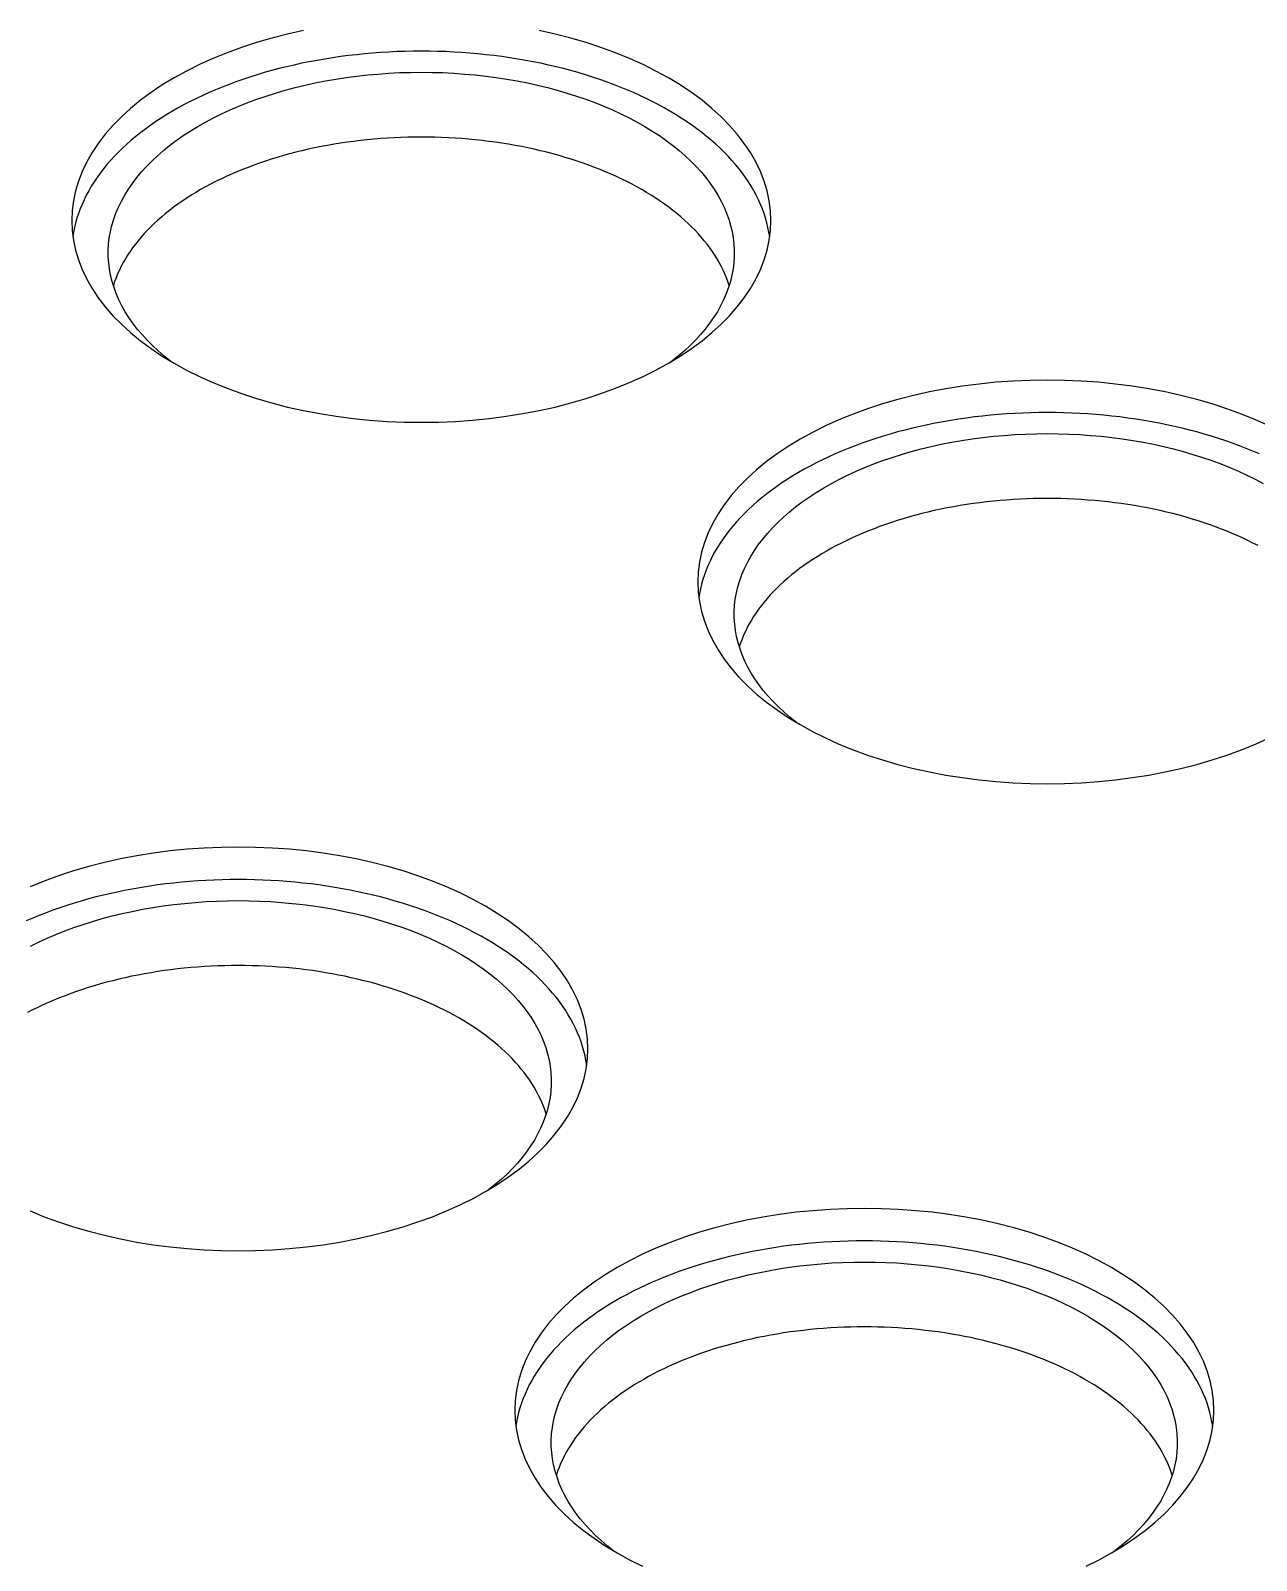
# Model space of a CAD drawing. Extents: x 1.5 to 17.7, y 2.4 to 12.
# Drawn here: x 7.778 to 9.707, y 5.026 to 7.433 of the extents above; entities that cross this region are included whole.
import ezdxf

# ---------------------------------------------------------------- set-up
doc = ezdxf.new("R2010")
doc.units = 0
doc.layers.get('0').update_dxf_attribs({"linetype": 'CONTINUOUS'})

# ---------------------------------------------------------------- blocks, each defined once
blk = doc.blocks.new('A$C44197991')
at = {"color": 0, "linetype": 'CONTINUOUS'}
for points in [[(10.9406, -1.3749, 0), (10.9592, -1.3636, 0), (10.9768, -1.3518, 0), (10.9934, -1.3395, 0), (11.009, -1.3268, 0), (11.0234, -1.3136, 0), (11.0367, -1.3001, 0), (11.0489, -1.2861, 0), (11.0598, -1.2719, 0), (11.0695, -1.2573, 0), (11.078, -1.2426, 0), (11.0852, -1.2275, 0), (11.0911, -1.2123, 0), (11.0957, -1.197, 0), (11.099, -1.1815, 0), (11.101, -1.166, 0), (11.1017, -1.1504, 0), (11.101, -1.1348, 0), (11.099, -1.1193, 0), (11.0957, -1.1038, 0), (11.0911, -1.0884, 0), (11.0852, -1.0732, 0), (11.078, -1.0582, 0), (11.0695, -1.0434, 0), (11.0598, -1.0289, 0), (11.0489, -1.0146, 0), (11.0367, -1.0007, 0), (11.0234, -0.9871, 0), (11.009, -0.974, 0), (10.9934, -0.9612, 0), (10.9768, -0.9489, 0), (10.9592, -0.9371, 0), (10.9406, -0.9258, 0), (10.921, -0.9151, 0), (10.9006, -0.9049, 0), (10.8793, -0.8953, 0), (10.8572, -0.8863, 0), (10.8344, -0.878, 0), (10.8109, -0.8703, 0), (10.7868, -0.8633, 0), (10.7621, -0.857, 0), (10.737, -0.8514, 0)], [(10.3664, -0.8514, 0), (10.3412, -0.857, 0), (10.3165, -0.8633, 0), (10.2924, -0.8703, 0), (10.2689, -0.878, 0), (10.2461, -0.8863, 0), (10.224, -0.8953, 0), (10.2028, -0.9049, 0), (10.1823, -0.9151, 0), (10.1628, -0.9258, 0), (10.1441, -0.9371, 0), (10.1265, -0.9489, 0), (10.1099, -0.9612, 0), (10.0944, -0.974, 0), (10.0799, -0.9871, 0), (10.0666, -1.0007, 0), (10.0545, -1.0146, 0), (10.0435, -1.0289, 0), (10.0338, -1.0434, 0), (10.0254, -1.0582, 0), (10.0182, -1.0732, 0), (10.0122, -1.0884, 0), (10.0076, -1.1038, 0), (10.0043, -1.1193, 0), (10.0023, -1.1348, 0), (10.0017, -1.1504, 0), (10.0023, -1.166, 0), (10.0043, -1.1815, 0), (10.0076, -1.197, 0), (10.0122, -1.2123, 0), (10.0182, -1.2275, 0), (10.0254, -1.2426, 0), (10.0338, -1.2573, 0), (10.0435, -1.2719, 0), (10.0545, -1.2861, 0), (10.0666, -1.3001, 0), (10.0799, -1.3136, 0), (10.0944, -1.3268, 0), (10.1099, -1.3395, 0), (10.1265, -1.3518, 0), (10.1441, -1.3636, 0), (10.1628, -1.3749, 0), (10.1823, -1.3857, 0), (10.2028, -1.3958, 0), (10.224, -1.4054, 0), (10.2461, -1.4144, 0), (10.2689, -1.4227, 0), (10.2924, -1.4304, 0), (10.3165, -1.4374, 0), (10.3412, -1.4438, 0), (10.3664, -1.4494, 0), (10.392, -1.4542, 0), (10.418, -1.4584, 0), (10.4444, -1.4618, 0), (10.471, -1.4645, 0), (10.4978, -1.4664, 0), (10.5247, -1.4675, 0), (10.5517, -1.4679, 0), (10.5787, -1.4675, 0), (10.6056, -1.4664, 0), (10.6324, -1.4645, 0), (10.659, -1.4618, 0), (10.6853, -1.4584, 0), (10.7113, -1.4542, 0), (10.737, -1.4494, 0), (10.7621, -1.4438, 0), (10.7868, -1.4374, 0), (10.8109, -1.4304, 0), (10.8344, -1.4227, 0), (10.8572, -1.4144, 0), (10.8793, -1.4054, 0), (10.9006, -1.3958, 0), (10.921, -1.3857, 0), (10.9406, -1.3749, 0)], [(11.0999, -1.1759, 0), (11.0987, -1.1685, 0), (11.0972, -1.1612, 0), (11.0955, -1.1539, 0), (11.0934, -1.1466, 0), (11.091, -1.1393, 0), (11.0884, -1.1321, 0), (11.0855, -1.1249, 0), (11.0822, -1.1177, 0), (11.0787, -1.1106, 0), (11.0749, -1.1035, 0), (11.0708, -1.0965, 0), (11.0664, -1.0896, 0), (11.0618, -1.0827, 0), (11.0569, -1.0759, 0), (11.0517, -1.0691, 0), (11.0462, -1.0624, 0), (11.0404, -1.0558, 0), (11.0344, -1.0493, 0), (11.0282, -1.0428, 0), (11.0217, -1.0365, 0), (11.0149, -1.0302, 0), (11.0078, -1.024, 0), (11.0006, -1.0179, 0), (10.993, -1.0119, 0), (10.9853, -1.0061, 0), (10.9773, -1.0003, 0), (10.9691, -0.9946, 0), (10.9606, -0.9891, 0), (10.9519, -0.9836, 0), (10.943, -0.9783, 0), (10.9339, -0.9731, 0), (10.9246, -0.968, 0), (10.9151, -0.9631, 0), (10.9054, -0.9583, 0), (10.8955, -0.9536, 0), (10.8854, -0.949, 0), (10.8751, -0.9446, 0), (10.8647, -0.9403, 0), (10.8541, -0.9362, 0), (10.8433, -0.9322, 0), (10.8324, -0.9283, 0), (10.8213, -0.9246, 0), (10.81, -0.9211, 0), (10.7987, -0.9177, 0), (10.7872, -0.9144, 0), (10.7755, -0.9114, 0), (10.7638, -0.9084, 0), (10.7519, -0.9057, 0), (10.7399, -0.903, 0), (10.7278, -0.9006, 0), (10.7156, -0.8983, 0), (10.7034, -0.8962, 0), (10.691, -0.8942, 0), (10.6786, -0.8924, 0), (10.6661, -0.8908, 0), (10.6535, -0.8894, 0), (10.6409, -0.8881, 0), (10.6283, -0.887, 0), (10.6156, -0.886, 0), (10.6028, -0.8852, 0), (10.5901, -0.8846, 0), (10.5773, -0.8842, 0), (10.5645, -0.8839, 0), (10.5517, -0.8839, 0), (10.5389, -0.8839, 0), (10.5261, -0.8842, 0), (10.5133, -0.8846, 0), (10.5005, -0.8852, 0), (10.4878, -0.886, 0), (10.4751, -0.887, 0), (10.4624, -0.8881, 0), (10.4498, -0.8894, 0), (10.4372, -0.8908, 0), (10.4247, -0.8924, 0), (10.4123, -0.8942, 0), (10.4, -0.8962, 0), (10.3877, -0.8983, 0), (10.3755, -0.9006, 0), (10.3634, -0.903, 0), (10.3515, -0.9057, 0), (10.3396, -0.9084, 0), (10.3278, -0.9114, 0), (10.3162, -0.9144, 0), (10.3047, -0.9177, 0), (10.2933, -0.9211, 0), (10.2821, -0.9246, 0), (10.271, -0.9283, 0), (10.26, -0.9322, 0), (10.2493, -0.9362, 0), (10.2386, -0.9403, 0), (10.2282, -0.9446, 0), (10.2179, -0.949, 0), (10.2078, -0.9536, 0), (10.1979, -0.9583, 0), (10.1882, -0.9631, 0), (10.1787, -0.968, 0), (10.1694, -0.9731, 0), (10.1603, -0.9783, 0), (10.1514, -0.9836, 0), (10.1427, -0.9891, 0), (10.1343, -0.9946, 0), (10.1261, -1.0003, 0), (10.1181, -1.0061, 0), (10.1103, -1.0119, 0), (10.1028, -1.0179, 0), (10.0955, -1.024, 0), (10.0885, -1.0302, 0), (10.0817, -1.0365, 0), (10.0752, -1.0428, 0), (10.0689, -1.0493, 0), (10.0629, -1.0558, 0), (10.0571, -1.0624, 0), (10.0517, -1.0691, 0), (10.0465, -1.0759, 0), (10.0416, -1.0827, 0), (10.0369, -1.0896, 0), (10.0325, -1.0965, 0), (10.0284, -1.1035, 0), (10.0246, -1.1106, 0), (10.0211, -1.1177, 0), (10.0179, -1.1249, 0), (10.0149, -1.1321, 0), (10.0123, -1.1393, 0), (10.0099, -1.1466, 0), (10.0079, -1.1539, 0), (10.0061, -1.1612, 0), (10.0046, -1.1685, 0), (10.0034, -1.1759, 0)], [(10.1572, -1.3717, 0), (10.1473, -1.3637, 0), (10.1378, -1.3555, 0), (10.1288, -1.3472, 0), (10.1203, -1.3386, 0), (10.1124, -1.3299, 0), (10.1049, -1.3211, 0), (10.098, -1.3121, 0), (10.0917, -1.303, 0), (10.0859, -1.2938, 0), (10.0806, -1.2844, 0), (10.0759, -1.275, 0), (10.0718, -1.2654, 0), (10.0683, -1.2558, 0), (10.0653, -1.2461, 0), (10.0629, -1.2364, 0), (10.0611, -1.2266, 0), (10.0599, -1.2168, 0), (10.0593, -1.207, 0), (10.0592, -1.1972, 0), (10.0598, -1.1873, 0), (10.0609, -1.1775, 0), (10.0626, -1.1677, 0), (10.0649, -1.158, 0), (10.0678, -1.1483, 0), (10.0713, -1.1387, 0), (10.0753, -1.1291, 0), (10.08, -1.1197, 0), (10.0851, -1.1103, 0), (10.0909, -1.1011, 0), (10.0971, -1.0919, 0), (10.104, -1.0829, 0), (10.1113, -1.074, 0), (10.1192, -1.0653, 0), (10.1276, -1.0568, 0), (10.1365, -1.0484, 0), (10.1459, -1.0402, 0), (10.1558, -1.0322, 0), (10.1662, -1.0244, 0), (10.177, -1.0168, 0), (10.1883, -1.0095, 0), (10.2, -1.0023, 0), (10.2121, -0.9954, 0), (10.2247, -0.9888, 0), (10.2376, -0.9824, 0), (10.2509, -0.9762, 0), (10.2646, -0.9704, 0), (10.2786, -0.9648, 0), (10.2929, -0.9595, 0), (10.3075, -0.9545, 0), (10.3225, -0.9497, 0), (10.3377, -0.9453, 0), (10.3531, -0.9412, 0), (10.3688, -0.9374, 0), (10.3848, -0.9339, 0), (10.4009, -0.9307, 0), (10.4172, -0.9279, 0), (10.4336, -0.9253, 0), (10.4502, -0.9232, 0), (10.467, -0.9213, 0), (10.4838, -0.9198, 0), (10.5007, -0.9186, 0), (10.5176, -0.9177, 0), (10.5346, -0.9172, 0), (10.5517, -0.9171, 0), (10.5687, -0.9172, 0), (10.5857, -0.9177, 0), (10.6027, -0.9186, 0), (10.6196, -0.9198, 0), (10.6364, -0.9213, 0), (10.6531, -0.9232, 0), (10.6697, -0.9253, 0), (10.6862, -0.9279, 0), (10.7025, -0.9307, 0), (10.7186, -0.9339, 0), (10.7345, -0.9374, 0), (10.7502, -0.9412, 0), (10.7657, -0.9453, 0), (10.7809, -0.9497, 0), (10.7958, -0.9545, 0), (10.8104, -0.9595, 0), (10.8248, -0.9648, 0), (10.8388, -0.9704, 0), (10.8524, -0.9762, 0), (10.8657, -0.9824, 0), (10.8787, -0.9888, 0), (10.8912, -0.9954, 0), (10.9033, -1.0023, 0), (10.915, -1.0095, 0), (10.9263, -1.0168, 0), (10.9371, -1.0244, 0), (10.9475, -1.0322, 0), (10.9574, -1.0402, 0), (10.9668, -1.0484, 0), (10.9757, -1.0568, 0), (10.9841, -1.0653, 0), (10.992, -1.074, 0), (10.9994, -1.0829, 0), (11.0062, -1.0919, 0), (11.0125, -1.1011, 0), (11.0182, -1.1103, 0), (11.0234, -1.1197, 0), (11.028, -1.1291, 0), (11.032, -1.1387, 0), (11.0355, -1.1483, 0), (11.0384, -1.158, 0), (11.0407, -1.1677, 0), (11.0424, -1.1775, 0), (11.0436, -1.1873, 0), (11.0441, -1.1972, 0), (11.0441, -1.207, 0), (11.0434, -1.2168, 0), (11.0422, -1.2266, 0), (11.0404, -1.2364, 0), (11.038, -1.2461, 0), (11.0351, -1.2558, 0), (11.0315, -1.2654, 0), (11.0274, -1.275, 0), (11.0227, -1.2844, 0), (11.0175, -1.2938, 0), (11.0117, -1.303, 0), (11.0053, -1.3121, 0), (10.9984, -1.3211, 0), (10.991, -1.3299, 0), (10.983, -1.3386, 0), (10.9745, -1.3472, 0), (10.9656, -1.3555, 0), (10.9561, -1.3637, 0), (10.9461, -1.3717, 0)], [(11.0362, -1.2524, 0), (11.0341, -1.2464, 0), (11.0319, -1.2403, 0), (11.0294, -1.2343, 0), (11.0267, -1.2284, 0), (11.0237, -1.2224, 0), (11.0206, -1.2165, 0), (11.0172, -1.2107, 0), (11.0136, -1.2048, 0), (11.0098, -1.1991, 0), (11.0057, -1.1933, 0), (11.0015, -1.1877, 0), (10.997, -1.1821, 0), (10.9923, -1.1765, 0), (10.9875, -1.171, 0), (10.9824, -1.1656, 0), (10.9771, -1.1602, 0), (10.9716, -1.1549, 0), (10.9659, -1.1497, 0), (10.96, -1.1445, 0), (10.9539, -1.1394, 0), (10.9477, -1.1344, 0), (10.9412, -1.1295, 0), (10.9346, -1.1246, 0), (10.9278, -1.1199, 0), (10.9208, -1.1152, 0), (10.9136, -1.1106, 0), (10.9063, -1.1061, 0), (10.8988, -1.1017, 0), (10.8911, -1.0974, 0), (10.8833, -1.0932, 0), (10.8753, -1.0891, 0), (10.8671, -1.0851, 0), (10.8588, -1.0812, 0), (10.8504, -1.0774, 0), (10.8418, -1.0737, 0), (10.8331, -1.0701, 0), (10.8243, -1.0667, 0), (10.8153, -1.0633, 0), (10.8062, -1.06, 0), (10.797, -1.0569, 0), (10.7876, -1.0539, 0), (10.7782, -1.051, 0), (10.7686, -1.0482, 0), (10.759, -1.0455, 0), (10.7492, -1.043, 0), (10.7394, -1.0406, 0), (10.7294, -1.0383, 0), (10.7194, -1.0361, 0), (10.7093, -1.0341, 0), (10.6992, -1.0322, 0), (10.6889, -1.0304, 0), (10.6786, -1.0287, 0), (10.6682, -1.0272, 0), (10.6578, -1.0258, 0), (10.6473, -1.0245, 0), (10.6368, -1.0234, 0), (10.6263, -1.0224, 0), (10.6157, -1.0215, 0), (10.6051, -1.0208, 0), (10.5944, -1.0202, 0), (10.5837, -1.0197, 0), (10.5731, -1.0194, 0), (10.5624, -1.0192, 0), (10.5517, -1.0191, 0), (10.541, -1.0192, 0), (10.5303, -1.0194, 0), (10.5196, -1.0197, 0), (10.5089, -1.0202, 0), (10.4983, -1.0208, 0), (10.4877, -1.0215, 0), (10.4771, -1.0224, 0), (10.4665, -1.0234, 0), (10.456, -1.0245, 0), (10.4455, -1.0258, 0), (10.4351, -1.0272, 0), (10.4247, -1.0287, 0), (10.4144, -1.0304, 0), (10.4042, -1.0322, 0), (10.394, -1.0341, 0), (10.3839, -1.0361, 0), (10.3739, -1.0383, 0), (10.364, -1.0406, 0), (10.3541, -1.043, 0), (10.3444, -1.0455, 0), (10.3347, -1.0482, 0), (10.3251, -1.051, 0), (10.3157, -1.0539, 0), (10.3064, -1.0569, 0), (10.2971, -1.06, 0), (10.288, -1.0633, 0), (10.2791, -1.0667, 0), (10.2702, -1.0701, 0), (10.2615, -1.0737, 0), (10.2529, -1.0774, 0), (10.2445, -1.0812, 0), (10.2362, -1.0851, 0), (10.2281, -1.0891, 0), (10.2201, -1.0932, 0), (10.2123, -1.0974, 0), (10.2046, -1.1017, 0), (10.1971, -1.1061, 0), (10.1897, -1.1106, 0), (10.1826, -1.1152, 0), (10.1756, -1.1199, 0), (10.1687, -1.1246, 0), (10.1621, -1.1295, 0), (10.1557, -1.1344, 0), (10.1494, -1.1394, 0), (10.1433, -1.1445, 0), (10.1374, -1.1497, 0), (10.1317, -1.1549, 0), (10.1262, -1.1602, 0), (10.121, -1.1656, 0), (10.1159, -1.171, 0), (10.111, -1.1765, 0), (10.1063, -1.1821, 0), (10.1019, -1.1877, 0), (10.0976, -1.1933, 0), (10.0936, -1.1991, 0), (10.0897, -1.2048, 0), (10.0861, -1.2107, 0), (10.0828, -1.2165, 0), (10.0796, -1.2224, 0), (10.0767, -1.2284, 0), (10.074, -1.2343, 0), (10.0715, -1.2403, 0), (10.0692, -1.2464, 0), (10.0672, -1.2524, 0)], [(11.8855, -1.4735, 0), (11.8642, -1.464, 0), (11.8421, -1.455, 0), (11.8193, -1.4466, 0), (11.7958, -1.439, 0), (11.7717, -1.432, 0), (11.747, -1.4256, 0), (11.7219, -1.42, 0), (11.6962, -1.4151, 0), (11.6702, -1.411, 0), (11.6439, -1.4076, 0), (11.6173, -1.4049, 0), (11.5905, -1.403, 0), (11.5636, -1.4019, 0), (11.5366, -1.4015, 0), (11.5096, -1.4019, 0), (11.4827, -1.403, 0), (11.4559, -1.4049, 0), (11.4293, -1.4076, 0), (11.4029, -1.411, 0), (11.3769, -1.4151, 0), (11.3513, -1.42, 0), (11.3261, -1.4256, 0), (11.3014, -1.432, 0), (11.2773, -1.439, 0), (11.2538, -1.4466, 0), (11.231, -1.455, 0), (11.2089, -1.464, 0), (11.1877, -1.4735, 0), (11.1672, -1.4837, 0), (11.1477, -1.4945, 0), (11.129, -1.5058, 0), (11.1114, -1.5176, 0), (11.0948, -1.5298, 0), (11.0793, -1.5426, 0), (11.0648, -1.5558, 0), (11.0515, -1.5693, 0), (11.0394, -1.5832, 0), (11.0284, -1.5975, 0), (11.0187, -1.612, 0), (11.0103, -1.6268, 0), (11.0031, -1.6419, 0), (10.9971, -1.6571, 0), (10.9925, -1.6724, 0), (10.9892, -1.6879, 0), (10.9872, -1.7034, 0), (10.9866, -1.719, 0), (10.9872, -1.7346, 0), (10.9892, -1.7501, 0), (10.9925, -1.7656, 0), (10.9971, -1.781, 0), (11.0031, -1.7962, 0), (11.0103, -1.8112, 0), (11.0187, -1.826, 0), (11.0284, -1.8405, 0), (11.0394, -1.8548, 0), (11.0515, -1.8687, 0), (11.0648, -1.8823, 0), (11.0793, -1.8954, 0), (11.0948, -1.9082, 0), (11.1114, -1.9204, 0), (11.129, -1.9323, 0), (11.1477, -1.9435, 0), (11.1672, -1.9543, 0), (11.1877, -1.9645, 0), (11.2089, -1.9741, 0), (11.231, -1.983, 0), (11.2538, -1.9914, 0), (11.2773, -1.999, 0), (11.3014, -2.0061, 0), (11.3261, -2.0124, 0), (11.3513, -2.018, 0), (11.3769, -2.0229, 0), (11.4029, -2.027, 0), (11.4293, -2.0305, 0), (11.4559, -2.0331, 0), (11.4827, -2.035, 0), (11.5096, -2.0362, 0), (11.5366, -2.0366, 0), (11.5636, -2.0362, 0), (11.5905, -2.035, 0), (11.6173, -2.0331, 0), (11.6439, -2.0305, 0), (11.6702, -2.027, 0), (11.6962, -2.0229, 0), (11.7219, -2.018, 0), (11.747, -2.0124, 0), (11.7717, -2.0061, 0), (11.7958, -1.999, 0), (11.8193, -1.9914, 0), (11.8421, -1.983, 0), (11.8642, -1.9741, 0), (11.8855, -1.9645, 0)], [(11.8703, -1.5176, 0), (11.86, -1.5132, 0), (11.8496, -1.5089, 0), (11.839, -1.5048, 0), (11.8282, -1.5008, 0), (11.8173, -1.497, 0), (11.8062, -1.4933, 0), (11.7949, -1.4897, 0), (11.7836, -1.4863, 0), (11.7721, -1.4831, 0), (11.7604, -1.48, 0), (11.7487, -1.477, 0), (11.7368, -1.4743, 0), (11.7248, -1.4717, 0), (11.7127, -1.4692, 0), (11.7005, -1.4669, 0), (11.6883, -1.4648, 0), (11.6759, -1.4629, 0), (11.6635, -1.4611, 0), (11.651, -1.4594, 0), (11.6384, -1.458, 0), (11.6258, -1.4567, 0), (11.6132, -1.4556, 0), (11.6005, -1.4546, 0), (11.5877, -1.4539, 0), (11.575, -1.4533, 0), (11.5622, -1.4528, 0), (11.5494, -1.4526, 0), (11.5366, -1.4525, 0), (11.5238, -1.4526, 0), (11.511, -1.4528, 0), (11.4982, -1.4533, 0), (11.4854, -1.4539, 0), (11.4727, -1.4546, 0), (11.46, -1.4556, 0), (11.4473, -1.4567, 0), (11.4347, -1.458, 0), (11.4221, -1.4594, 0), (11.4096, -1.4611, 0), (11.3972, -1.4629, 0), (11.3849, -1.4648, 0), (11.3726, -1.4669, 0), (11.3604, -1.4692, 0), (11.3483, -1.4717, 0), (11.3364, -1.4743, 0), (11.3245, -1.477, 0), (11.3127, -1.48, 0), (11.3011, -1.4831, 0), (11.2896, -1.4863, 0), (11.2782, -1.4897, 0), (11.267, -1.4933, 0), (11.2559, -1.497, 0), (11.2449, -1.5008, 0), (11.2342, -1.5048, 0), (11.2235, -1.5089, 0), (11.2131, -1.5132, 0), (11.2028, -1.5176, 0), (11.1927, -1.5222, 0), (11.1828, -1.5269, 0), (11.1731, -1.5317, 0), (11.1636, -1.5367, 0), (11.1543, -1.5417, 0), (11.1452, -1.5469, 0), (11.1363, -1.5522, 0), (11.1276, -1.5577, 0), (11.1192, -1.5633, 0), (11.1109, -1.5689, 0), (11.103, -1.5747, 0), (11.0952, -1.5806, 0), (11.0877, -1.5866, 0), (11.0804, -1.5926, 0), (11.0734, -1.5988, 0), (11.0666, -1.6051, 0), (11.0601, -1.6115, 0), (11.0538, -1.6179, 0), (11.0478, -1.6244, 0), (11.042, -1.6311, 0), (11.0366, -1.6377, 0), (11.0314, -1.6445, 0), (11.0265, -1.6513, 0), (11.0218, -1.6582, 0), (11.0174, -1.6652, 0), (11.0133, -1.6722, 0), (11.0095, -1.6792, 0), (11.006, -1.6863, 0), (11.0028, -1.6935, 0), (10.9998, -1.7007, 0), (10.9972, -1.7079, 0), (10.9948, -1.7152, 0), (10.9928, -1.7225, 0), (10.991, -1.7298, 0), (10.9895, -1.7372, 0), (10.9883, -1.7445, 0)], [(11.1421, -1.9403, 0), (11.1322, -1.9323, 0), (11.1227, -1.9242, 0), (11.1137, -1.9158, 0), (11.1052, -1.9073, 0), (11.0973, -1.8986, 0), (11.0898, -1.8897, 0), (11.0829, -1.8807, 0), (11.0766, -1.8716, 0), (11.0708, -1.8624, 0), (11.0655, -1.853, 0), (11.0608, -1.8436, 0), (11.0567, -1.834, 0), (11.0532, -1.8244, 0), (11.0502, -1.8148, 0), (11.0478, -1.805, 0), (11.046, -1.7953, 0), (11.0448, -1.7854, 0), (11.0442, -1.7756, 0), (11.0441, -1.7658, 0), (11.0447, -1.756, 0), (11.0458, -1.7462, 0), (11.0475, -1.7364, 0), (11.0498, -1.7266, 0), (11.0527, -1.7169, 0), (11.0562, -1.7073, 0), (11.0602, -1.6978, 0), (11.0648, -1.6883, 0), (11.07, -1.6789, 0), (11.0758, -1.6697, 0), (11.082, -1.6605, 0), (11.0889, -1.6515, 0), (11.0962, -1.6427, 0), (11.1041, -1.634, 0), (11.1125, -1.6254, 0), (11.1214, -1.617, 0), (11.1308, -1.6088, 0), (11.1407, -1.6009, 0), (11.1511, -1.5931, 0), (11.1619, -1.5855, 0), (11.1732, -1.5781, 0), (11.1849, -1.571, 0), (11.197, -1.5641, 0), (11.2096, -1.5574, 0), (11.2225, -1.551, 0), (11.2358, -1.5449, 0), (11.2495, -1.539, 0), (11.2635, -1.5334, 0), (11.2778, -1.5281, 0), (11.2924, -1.5231, 0), (11.3074, -1.5184, 0), (11.3226, -1.5139, 0), (11.338, -1.5098, 0), (11.3537, -1.506, 0), (11.3697, -1.5025, 0), (11.3858, -1.4993, 0), (11.4021, -1.4965, 0), (11.4185, -1.494, 0), (11.4351, -1.4918, 0), (11.4519, -1.4899, 0), (11.4687, -1.4884, 0), (11.4856, -1.4872, 0), (11.5025, -1.4864, 0), (11.5195, -1.4859, 0), (11.5366, -1.4857, 0), (11.5536, -1.4859, 0), (11.5706, -1.4864, 0), (11.5876, -1.4872, 0), (11.6045, -1.4884, 0), (11.6213, -1.4899, 0), (11.638, -1.4918, 0), (11.6546, -1.494, 0), (11.6711, -1.4965, 0), (11.6874, -1.4993, 0), (11.7035, -1.5025, 0), (11.7194, -1.506, 0), (11.7351, -1.5098, 0), (11.7506, -1.5139, 0), (11.7658, -1.5184, 0), (11.7807, -1.5231, 0), (11.7953, -1.5281, 0), (11.8097, -1.5334, 0), (11.8237, -1.539, 0), (11.8373, -1.5449, 0), (11.8506, -1.551, 0), (11.8636, -1.5574, 0), (11.8761, -1.5641, 0)], [(11.8682, -1.6619, 0), (11.8602, -1.6578, 0), (11.852, -1.6537, 0), (11.8437, -1.6498, 0), (11.8353, -1.646, 0), (11.8267, -1.6423, 0), (11.818, -1.6388, 0), (11.8092, -1.6353, 0), (11.8002, -1.6319, 0), (11.7911, -1.6287, 0), (11.7819, -1.6255, 0), (11.7725, -1.6225, 0), (11.7631, -1.6196, 0), (11.7535, -1.6168, 0), (11.7439, -1.6142, 0), (11.7341, -1.6116, 0), (11.7243, -1.6092, 0), (11.7143, -1.6069, 0), (11.7043, -1.6048, 0), (11.6942, -1.6027, 0), (11.6841, -1.6008, 0), (11.6738, -1.599, 0), (11.6635, -1.5974, 0), (11.6531, -1.5958, 0), (11.6427, -1.5944, 0), (11.6322, -1.5932, 0), (11.6217, -1.592, 0), (11.6112, -1.591, 0), (11.6006, -1.5902, 0), (11.59, -1.5894, 0), (11.5793, -1.5888, 0), (11.5686, -1.5884, 0), (11.558, -1.588, 0), (11.5473, -1.5878, 0), (11.5366, -1.5877, 0), (11.5259, -1.5878, 0), (11.5152, -1.588, 0), (11.5045, -1.5884, 0), (11.4938, -1.5888, 0), (11.4832, -1.5894, 0), (11.4726, -1.5902, 0), (11.462, -1.591, 0), (11.4514, -1.592, 0), (11.4409, -1.5932, 0), (11.4304, -1.5944, 0), (11.42, -1.5958, 0), (11.4096, -1.5974, 0), (11.3993, -1.599, 0), (11.3891, -1.6008, 0), (11.3789, -1.6027, 0), (11.3688, -1.6048, 0), (11.3588, -1.6069, 0), (11.3489, -1.6092, 0), (11.339, -1.6116, 0), (11.3293, -1.6142, 0), (11.3196, -1.6168, 0), (11.31, -1.6196, 0), (11.3006, -1.6225, 0), (11.2913, -1.6255, 0), (11.282, -1.6287, 0), (11.2729, -1.6319, 0), (11.264, -1.6353, 0), (11.2551, -1.6388, 0), (11.2464, -1.6423, 0), (11.2378, -1.646, 0), (11.2294, -1.6498, 0), (11.2211, -1.6537, 0), (11.213, -1.6578, 0), (11.205, -1.6619, 0), (11.1971, -1.6661, 0), (11.1895, -1.6704, 0), (11.182, -1.6748, 0), (11.1746, -1.6793, 0), (11.1675, -1.6839, 0), (11.1605, -1.6885, 0), (11.1536, -1.6933, 0), (11.147, -1.6981, 0), (11.1406, -1.703, 0), (11.1343, -1.7081, 0), (11.1282, -1.7131, 0), (11.1223, -1.7183, 0), (11.1166, -1.7235, 0), (11.1111, -1.7288, 0), (11.1059, -1.7342, 0), (11.1008, -1.7396, 0), (11.0959, -1.7451, 0), (11.0912, -1.7507, 0), (11.0868, -1.7563, 0), (11.0825, -1.762, 0), (11.0785, -1.7677, 0), (11.0746, -1.7735, 0), (11.071, -1.7793, 0), (11.0677, -1.7851, 0), (11.0645, -1.791, 0), (11.0616, -1.797, 0), (11.0588, -1.803, 0), (11.0564, -1.809, 0), (11.0541, -1.815, 0), (11.0521, -1.8211, 0)], [(10.6527, -2.6784, 0), (10.6713, -2.6671, 0), (10.6889, -2.6553, 0), (10.7055, -2.643, 0), (10.7211, -2.6303, 0), (10.7355, -2.6171, 0), (10.7488, -2.6035, 0), (10.761, -2.5896, 0), (10.7719, -2.5754, 0), (10.7816, -2.5608, 0), (10.7901, -2.546, 0), (10.7973, -2.531, 0), (10.8032, -2.5158, 0), (10.8078, -2.5004, 0), (10.8111, -2.485, 0), (10.8131, -2.4694, 0), (10.8138, -2.4539, 0), (10.8131, -2.4383, 0), (10.8111, -2.4227, 0), (10.8078, -2.4073, 0), (10.8032, -2.3919, 0), (10.7973, -2.3767, 0), (10.7901, -2.3617, 0), (10.7816, -2.3469, 0), (10.7719, -2.3323, 0), (10.761, -2.3181, 0), (10.7488, -2.3042, 0), (10.7355, -2.2906, 0), (10.7211, -2.2774, 0), (10.7055, -2.2647, 0), (10.6889, -2.2524, 0), (10.6713, -2.2406, 0), (10.6527, -2.2293, 0), (10.6331, -2.2186, 0), (10.6127, -2.2084, 0), (10.5914, -2.1988, 0), (10.5693, -2.1898, 0), (10.5465, -2.1815, 0), (10.523, -2.1738, 0), (10.4989, -2.1668, 0), (10.4743, -2.1605, 0), (10.4491, -2.1549, 0), (10.4234, -2.15, 0), (10.3974, -2.1458, 0), (10.3711, -2.1424, 0), (10.3445, -2.1397, 0), (10.3177, -2.1378, 0), (10.2908, -2.1367, 0), (10.2638, -2.1363, 0), (10.2368, -2.1367, 0), (10.2099, -2.1378, 0), (10.1831, -2.1397, 0), (10.1565, -2.1424, 0), (10.1301, -2.1458, 0), (10.1041, -2.15, 0), (10.0785, -2.1549, 0), (10.0533, -2.1605, 0), (10.0286, -2.1668, 0), (10.0045, -2.1738, 0), (9.981, -2.1815, 0), (9.9582, -2.1898, 0), (9.9361, -2.1988, 0)], [(9.9361, -2.7089, 0), (9.9582, -2.7179, 0), (9.981, -2.7262, 0), (10.0045, -2.7339, 0), (10.0286, -2.7409, 0), (10.0533, -2.7472, 0), (10.0785, -2.7528, 0), (10.1041, -2.7577, 0), (10.1301, -2.7619, 0), (10.1565, -2.7653, 0), (10.1831, -2.768, 0), (10.2099, -2.7699, 0), (10.2368, -2.771, 0), (10.2638, -2.7714, 0), (10.2908, -2.771, 0), (10.3177, -2.7699, 0), (10.3445, -2.768, 0), (10.3711, -2.7653, 0), (10.3974, -2.7619, 0), (10.4234, -2.7577, 0), (10.4491, -2.7528, 0), (10.4743, -2.7472, 0), (10.4989, -2.7409, 0), (10.523, -2.7339, 0), (10.5465, -2.7262, 0), (10.5693, -2.7179, 0), (10.5914, -2.7089, 0), (10.6127, -2.6993, 0), (10.6331, -2.6891, 0), (10.6527, -2.6784, 0)], [(10.812, -2.4794, 0), (10.8108, -2.472, 0), (10.8093, -2.4647, 0), (10.8076, -2.4573, 0), (10.8055, -2.45, 0), (10.8032, -2.4428, 0), (10.8005, -2.4355, 0), (10.7976, -2.4283, 0), (10.7943, -2.4212, 0), (10.7908, -2.4141, 0), (10.787, -2.407, 0), (10.7829, -2.4, 0), (10.7785, -2.3931, 0), (10.7739, -2.3862, 0), (10.769, -2.3793, 0), (10.7638, -2.3726, 0), (10.7583, -2.3659, 0), (10.7526, -2.3593, 0), (10.7466, -2.3528, 0), (10.7403, -2.3463, 0), (10.7338, -2.3399, 0), (10.727, -2.3337, 0), (10.7199, -2.3275, 0), (10.7127, -2.3214, 0), (10.7052, -2.3154, 0), (10.6974, -2.3095, 0), (10.6894, -2.3038, 0), (10.6812, -2.2981, 0), (10.6727, -2.2925, 0), (10.664, -2.2871, 0), (10.6551, -2.2818, 0), (10.646, -2.2766, 0), (10.6367, -2.2715, 0), (10.6272, -2.2666, 0), (10.6175, -2.2617, 0), (10.6076, -2.257, 0), (10.5975, -2.2525, 0), (10.5872, -2.2481, 0), (10.5768, -2.2438, 0), (10.5662, -2.2397, 0), (10.5554, -2.2357, 0), (10.5445, -2.2318, 0), (10.5334, -2.2281, 0), (10.5221, -2.2246, 0), (10.5108, -2.2212, 0), (10.4993, -2.2179, 0), (10.4876, -2.2148, 0), (10.4759, -2.2119, 0), (10.464, -2.2091, 0), (10.452, -2.2065, 0), (10.4399, -2.2041, 0), (10.4277, -2.2018, 0), (10.4155, -2.1997, 0), (10.4031, -2.1977, 0), (10.3907, -2.1959, 0), (10.3782, -2.1943, 0), (10.3656, -2.1928, 0), (10.353, -2.1915, 0), (10.3404, -2.1904, 0), (10.3277, -2.1895, 0), (10.3149, -2.1887, 0), (10.3022, -2.1881, 0), (10.2894, -2.1877, 0), (10.2766, -2.1874, 0), (10.2638, -2.1873, 0), (10.251, -2.1874, 0), (10.2382, -2.1877, 0), (10.2254, -2.1881, 0), (10.2126, -2.1887, 0), (10.1999, -2.1895, 0), (10.1872, -2.1904, 0), (10.1745, -2.1915, 0), (10.1619, -2.1928, 0), (10.1493, -2.1943, 0), (10.1369, -2.1959, 0), (10.1244, -2.1977, 0), (10.1121, -2.1997, 0), (10.0998, -2.2018, 0), (10.0876, -2.2041, 0), (10.0755, -2.2065, 0), (10.0636, -2.2091, 0), (10.0517, -2.2119, 0), (10.0399, -2.2148, 0), (10.0283, -2.2179, 0), (10.0168, -2.2212, 0), (10.0054, -2.2246, 0), (9.9942, -2.2281, 0), (9.9831, -2.2318, 0), (9.9721, -2.2357, 0), (9.9614, -2.2397, 0), (9.9507, -2.2438, 0), (9.9403, -2.2481, 0), (9.93, -2.2525, 0)], [(9.9368, -2.2923, 0), (9.9497, -2.2858, 0), (9.963, -2.2797, 0), (9.9767, -2.2738, 0), (9.9907, -2.2683, 0), (10.005, -2.263, 0), (10.0197, -2.2579, 0), (10.0346, -2.2532, 0), (10.0498, -2.2488, 0), (10.0653, -2.2447, 0), (10.081, -2.2409, 0), (10.0969, -2.2374, 0), (10.113, -2.2342, 0), (10.1293, -2.2313, 0), (10.1457, -2.2288, 0), (10.1623, -2.2266, 0), (10.1791, -2.2248, 0), (10.1959, -2.2233, 0), (10.2128, -2.2221, 0), (10.2297, -2.2212, 0), (10.2468, -2.2207, 0), (10.2638, -2.2205, 0), (10.2808, -2.2207, 0), (10.2978, -2.2212, 0), (10.3148, -2.2221, 0), (10.3317, -2.2233, 0), (10.3485, -2.2248, 0), (10.3652, -2.2266, 0), (10.3818, -2.2288, 0), (10.3983, -2.2313, 0), (10.4146, -2.2342, 0), (10.4307, -2.2374, 0), (10.4466, -2.2409, 0), (10.4623, -2.2447, 0), (10.4778, -2.2488, 0), (10.493, -2.2532, 0), (10.5079, -2.2579, 0), (10.5225, -2.263, 0), (10.5369, -2.2683, 0), (10.5509, -2.2738, 0), (10.5645, -2.2797, 0), (10.5778, -2.2858, 0), (10.5908, -2.2923, 0), (10.6033, -2.2989, 0), (10.6154, -2.3058, 0), (10.6271, -2.3129, 0), (10.6384, -2.3203, 0), (10.6492, -2.3279, 0), (10.6596, -2.3357, 0), (10.6695, -2.3437, 0), (10.6789, -2.3519, 0), (10.6878, -2.3603, 0), (10.6962, -2.3688, 0), (10.7041, -2.3775, 0), (10.7115, -2.3864, 0), (10.7183, -2.3954, 0), (10.7246, -2.4045, 0), (10.7303, -2.4138, 0), (10.7355, -2.4232, 0), (10.7401, -2.4326, 0), (10.7441, -2.4422, 0), (10.7476, -2.4518, 0), (10.7505, -2.4615, 0), (10.7528, -2.4712, 0), (10.7545, -2.481, 0), (10.7557, -2.4908, 0), (10.7562, -2.5006, 0), (10.7562, -2.5105, 0), (10.7556, -2.5203, 0), (10.7543, -2.5301, 0), (10.7525, -2.5399, 0), (10.7501, -2.5496, 0), (10.7472, -2.5593, 0), (10.7436, -2.5689, 0), (10.7395, -2.5784, 0), (10.7348, -2.5879, 0), (10.7296, -2.5972, 0), (10.7238, -2.6065, 0), (10.7174, -2.6156, 0), (10.7105, -2.6246, 0), (10.7031, -2.6334, 0), (10.6951, -2.6421, 0), (10.6866, -2.6507, 0), (10.6777, -2.659, 0), (10.6682, -2.6672, 0), (10.6582, -2.6751, 0)], [(10.7483, -2.5559, 0), (10.7462, -2.5499, 0), (10.744, -2.5438, 0), (10.7415, -2.5378, 0), (10.7388, -2.5318, 0), (10.7358, -2.5259, 0), (10.7327, -2.52, 0), (10.7293, -2.5141, 0), (10.7257, -2.5083, 0), (10.7219, -2.5025, 0), (10.7178, -2.4968, 0), (10.7136, -2.4912, 0), (10.7091, -2.4855, 0), (10.7045, -2.48, 0), (10.6996, -2.4745, 0), (10.6945, -2.4691, 0), (10.6892, -2.4637, 0), (10.6837, -2.4584, 0), (10.678, -2.4531, 0), (10.6721, -2.448, 0), (10.6661, -2.4429, 0), (10.6598, -2.4379, 0), (10.6533, -2.433, 0), (10.6467, -2.4281, 0), (10.6399, -2.4234, 0), (10.6329, -2.4187, 0), (10.6257, -2.4141, 0), (10.6184, -2.4096, 0), (10.6109, -2.4052, 0), (10.6032, -2.4009, 0), (10.5954, -2.3967, 0), (10.5874, -2.3926, 0), (10.5792, -2.3886, 0), (10.5709, -2.3847, 0), (10.5625, -2.3809, 0), (10.5539, -2.3772, 0), (10.5452, -2.3736, 0), (10.5364, -2.3701, 0), (10.5274, -2.3668, 0), (10.5183, -2.3635, 0), (10.5091, -2.3604, 0), (10.4997, -2.3574, 0), (10.4903, -2.3545, 0), (10.4807, -2.3517, 0), (10.4711, -2.349, 0), (10.4613, -2.3465, 0), (10.4515, -2.3441, 0), (10.4416, -2.3418, 0), (10.4315, -2.3396, 0), (10.4214, -2.3376, 0), (10.4113, -2.3356, 0), (10.401, -2.3339, 0), (10.3907, -2.3322, 0), (10.3803, -2.3307, 0), (10.3699, -2.3293, 0), (10.3595, -2.328, 0), (10.3489, -2.3269, 0), (10.3384, -2.3259, 0), (10.3278, -2.325, 0), (10.3172, -2.3243, 0), (10.3065, -2.3237, 0), (10.2959, -2.3232, 0), (10.2852, -2.3229, 0), (10.2745, -2.3227, 0), (10.2638, -2.3226, 0), (10.2531, -2.3227, 0), (10.2424, -2.3229, 0), (10.2317, -2.3232, 0), (10.221, -2.3237, 0), (10.2104, -2.3243, 0), (10.1998, -2.325, 0), (10.1892, -2.3259, 0), (10.1786, -2.3269, 0), (10.1681, -2.328, 0), (10.1576, -2.3293, 0), (10.1472, -2.3307, 0), (10.1368, -2.3322, 0), (10.1265, -2.3339, 0), (10.1163, -2.3356, 0), (10.1061, -2.3376, 0), (10.096, -2.3396, 0), (10.086, -2.3418, 0), (10.0761, -2.3441, 0), (10.0662, -2.3465, 0), (10.0565, -2.349, 0), (10.0468, -2.3517, 0), (10.0373, -2.3545, 0), (10.0278, -2.3574, 0), (10.0185, -2.3604, 0), (10.0093, -2.3635, 0), (10.0002, -2.3668, 0), (9.9912, -2.3701, 0), (9.9823, -2.3736, 0), (9.9736, -2.3772, 0), (9.965, -2.3809, 0), (9.9566, -2.3847, 0), (9.9483, -2.3886, 0), (9.9402, -2.3926, 0), (9.9322, -2.3967, 0)], [(11.6376, -3.247, 0), (11.6562, -3.2357, 0), (11.6738, -3.2239, 0), (11.6904, -3.2116, 0), (11.706, -3.1989, 0), (11.7204, -3.1857, 0), (11.7337, -3.1722, 0), (11.7459, -3.1582, 0), (11.7568, -3.144, 0), (11.7665, -3.1295, 0), (11.775, -3.1147, 0), (11.7822, -3.0996, 0), (11.7881, -3.0844, 0), (11.7927, -3.0691, 0), (11.796, -3.0536, 0), (11.798, -3.0381, 0), (11.7987, -3.0225, 0), (11.798, -3.0069, 0), (11.796, -2.9914, 0), (11.7927, -2.9759, 0), (11.7881, -2.9605, 0), (11.7822, -2.9453, 0), (11.775, -2.9303, 0), (11.7665, -2.9155, 0), (11.7568, -2.901, 0), (11.7459, -2.8867, 0), (11.7337, -2.8728, 0), (11.7204, -2.8592, 0), (11.706, -2.8461, 0), (11.6904, -2.8333, 0), (11.6738, -2.821, 0), (11.6562, -2.8092, 0), (11.6376, -2.798, 0), (11.618, -2.7872, 0), (11.5976, -2.777, 0), (11.5763, -2.7674, 0), (11.5542, -2.7585, 0), (11.5314, -2.7501, 0), (11.5079, -2.7424, 0), (11.4838, -2.7354, 0), (11.4592, -2.7291, 0), (11.434, -2.7235, 0), (11.4083, -2.7186, 0), (11.3823, -2.7145, 0), (11.356, -2.711, 0), (11.3294, -2.7084, 0), (11.3026, -2.7065, 0), (11.2757, -2.7053, 0), (11.2487, -2.7049, 0), (11.2217, -2.7053, 0), (11.1948, -2.7065, 0), (11.168, -2.7084, 0), (11.1414, -2.711, 0), (11.115, -2.7145, 0), (11.089, -2.7186, 0), (11.0634, -2.7235, 0), (11.0382, -2.7291, 0), (11.0135, -2.7354, 0), (10.9894, -2.7424, 0), (10.9659, -2.7501, 0), (10.9431, -2.7585, 0), (10.921, -2.7674, 0), (10.8998, -2.777, 0), (10.8793, -2.7872, 0), (10.8598, -2.798, 0), (10.8412, -2.8092, 0), (10.8235, -2.821, 0), (10.8069, -2.8333, 0), (10.7914, -2.8461, 0), (10.7769, -2.8592, 0), (10.7636, -2.8728, 0), (10.7515, -2.8867, 0), (10.7405, -2.901, 0), (10.7308, -2.9155, 0), (10.7224, -2.9303, 0), (10.7152, -2.9453, 0), (10.7092, -2.9605, 0), (10.7046, -2.9759, 0), (10.7013, -2.9914, 0), (10.6993, -3.0069, 0), (10.6987, -3.0225, 0), (10.6993, -3.0381, 0), (10.7013, -3.0536, 0), (10.7046, -3.0691, 0), (10.7092, -3.0844, 0), (10.7152, -3.0996, 0), (10.7224, -3.1147, 0), (10.7308, -3.1295, 0), (10.7405, -3.144, 0), (10.7515, -3.1582, 0), (10.7636, -3.1722, 0), (10.7769, -3.1857, 0), (10.7914, -3.1989, 0), (10.8069, -3.2116, 0), (10.8235, -3.2239, 0), (10.8412, -3.2357, 0), (10.8598, -3.247, 0), (10.8793, -3.2578, 0), (10.8998, -3.2679, 0)], [(11.5976, -3.2679, 0), (11.618, -3.2578, 0), (11.6376, -3.247, 0)], [(11.7969, -3.048, 0), (11.7957, -3.0406, 0), (11.7942, -3.0333, 0), (11.7925, -3.026, 0), (11.7904, -3.0187, 0), (11.788, -3.0114, 0), (11.7854, -3.0042, 0), (11.7825, -2.997, 0), (11.7792, -2.9898, 0), (11.7757, -2.9827, 0), (11.7719, -2.9756, 0), (11.7678, -2.9686, 0), (11.7634, -2.9617, 0), (11.7588, -2.9548, 0), (11.7539, -2.948, 0), (11.7487, -2.9412, 0), (11.7432, -2.9345, 0), (11.7375, -2.9279, 0), (11.7314, -2.9214, 0), (11.7252, -2.9149, 0), (11.7187, -2.9086, 0), (11.7119, -2.9023, 0), (11.7048, -2.8961, 0), (11.6976, -2.89, 0), (11.69, -2.884, 0), (11.6823, -2.8782, 0), (11.6743, -2.8724, 0), (11.6661, -2.8667, 0), (11.6576, -2.8612, 0), (11.6489, -2.8557, 0), (11.64, -2.8504, 0), (11.6309, -2.8452, 0), (11.6216, -2.8401, 0), (11.6121, -2.8352, 0), (11.6024, -2.8304, 0), (11.5925, -2.8257, 0), (11.5824, -2.8211, 0), (11.5721, -2.8167, 0), (11.5617, -2.8124, 0), (11.5511, -2.8083, 0), (11.5403, -2.8043, 0), (11.5294, -2.8004, 0), (11.5183, -2.7967, 0), (11.507, -2.7932, 0), (11.4957, -2.7898, 0), (11.4842, -2.7866, 0), (11.4725, -2.7835, 0), (11.4608, -2.7805, 0), (11.4489, -2.7778, 0), (11.4369, -2.7752, 0), (11.4248, -2.7727, 0), (11.4126, -2.7704, 0), (11.4004, -2.7683, 0), (11.388, -2.7663, 0), (11.3756, -2.7645, 0), (11.3631, -2.7629, 0), (11.3505, -2.7615, 0), (11.3379, -2.7602, 0), (11.3253, -2.7591, 0), (11.3126, -2.7581, 0), (11.2998, -2.7574, 0), (11.2871, -2.7567, 0), (11.2743, -2.7563, 0), (11.2615, -2.7561, 0), (11.2487, -2.756, 0), (11.2359, -2.7561, 0), (11.2231, -2.7563, 0), (11.2103, -2.7567, 0), (11.1975, -2.7574, 0), (11.1848, -2.7581, 0), (11.1721, -2.7591, 0), (11.1594, -2.7602, 0), (11.1468, -2.7615, 0), (11.1342, -2.7629, 0), (11.1218, -2.7645, 0), (11.1093, -2.7663, 0), (11.097, -2.7683, 0), (11.0847, -2.7704, 0), (11.0725, -2.7727, 0), (11.0604, -2.7752, 0), (11.0485, -2.7778, 0), (11.0366, -2.7805, 0), (11.0248, -2.7835, 0), (11.0132, -2.7866, 0), (11.0017, -2.7898, 0), (10.9903, -2.7932, 0), (10.9791, -2.7967, 0), (10.968, -2.8004, 0), (10.957, -2.8043, 0), (10.9463, -2.8083, 0), (10.9356, -2.8124, 0), (10.9252, -2.8167, 0), (10.9149, -2.8211, 0), (10.9048, -2.8257, 0), (10.8949, -2.8304, 0), (10.8852, -2.8352, 0), (10.8757, -2.8401, 0), (10.8664, -2.8452, 0), (10.8573, -2.8504, 0), (10.8484, -2.8557, 0), (10.8397, -2.8612, 0), (10.8313, -2.8667, 0), (10.8231, -2.8724, 0), (10.8151, -2.8782, 0), (10.8073, -2.884, 0), (10.7998, -2.89, 0), (10.7925, -2.8961, 0), (10.7855, -2.9023, 0), (10.7787, -2.9086, 0), (10.7722, -2.9149, 0), (10.7659, -2.9214, 0), (10.7599, -2.9279, 0), (10.7542, -2.9345, 0), (10.7487, -2.9412, 0), (10.7435, -2.948, 0), (10.7386, -2.9548, 0), (10.7339, -2.9617, 0), (10.7295, -2.9686, 0), (10.7254, -2.9756, 0), (10.7216, -2.9827, 0), (10.7181, -2.9898, 0), (10.7149, -2.997, 0), (10.7119, -3.0042, 0), (10.7093, -3.0114, 0), (10.7069, -3.0187, 0), (10.7049, -3.026, 0), (10.7031, -3.0333, 0), (10.7016, -3.0406, 0), (10.7005, -3.048, 0)], [(10.8542, -3.2438, 0), (10.8443, -3.2358, 0), (10.8348, -3.2276, 0), (10.8258, -3.2193, 0), (10.8173, -3.2108, 0), (10.8094, -3.2021, 0), (10.8019, -3.1932, 0), (10.795, -3.1842, 0), (10.7887, -3.1751, 0), (10.7829, -3.1659, 0), (10.7776, -3.1565, 0), (10.7729, -3.1471, 0), (10.7688, -3.1375, 0), (10.7653, -3.1279, 0), (10.7623, -3.1182, 0), (10.7599, -3.1085, 0), (10.7581, -3.0987, 0), (10.7569, -3.0889, 0), (10.7563, -3.0791, 0), (10.7562, -3.0693, 0), (10.7568, -3.0594, 0), (10.7579, -3.0496, 0), (10.7596, -3.0398, 0), (10.7619, -3.0301, 0), (10.7648, -3.0204, 0), (10.7683, -3.0108, 0), (10.7723, -3.0013, 0), (10.777, -2.9918, 0), (10.7821, -2.9824, 0), (10.7879, -2.9732, 0), (10.7941, -2.964, 0), (10.801, -2.955, 0), (10.8083, -2.9462, 0), (10.8162, -2.9375, 0), (10.8246, -2.9289, 0), (10.8335, -2.9205, 0), (10.843, -2.9123, 0), (10.8528, -2.9043, 0), (10.8632, -2.8965, 0), (10.874, -2.8889, 0), (10.8853, -2.8816, 0), (10.897, -2.8744, 0), (10.9092, -2.8675, 0), (10.9217, -2.8609, 0), (10.9346, -2.8545, 0), (10.9479, -2.8483, 0), (10.9616, -2.8425, 0), (10.9756, -2.8369, 0), (10.9899, -2.8316, 0), (11.0046, -2.8266, 0), (11.0195, -2.8218, 0), (11.0347, -2.8174, 0), (11.0502, -2.8133, 0), (11.0658, -2.8095, 0), (11.0818, -2.806, 0), (11.0979, -2.8028, 0), (11.1142, -2.8, 0), (11.1306, -2.7975, 0), (11.1472, -2.7953, 0), (11.164, -2.7934, 0), (11.1808, -2.7919, 0), (11.1977, -2.7907, 0), (11.2146, -2.7898, 0), (11.2316, -2.7893, 0), (11.2487, -2.7892, 0), (11.2657, -2.7893, 0), (11.2827, -2.7898, 0), (11.2997, -2.7907, 0), (11.3166, -2.7919, 0), (11.3334, -2.7934, 0), (11.3501, -2.7953, 0), (11.3667, -2.7975, 0), (11.3832, -2.8, 0), (11.3995, -2.8028, 0), (11.4156, -2.806, 0), (11.4315, -2.8095, 0), (11.4472, -2.8133, 0), (11.4627, -2.8174, 0), (11.4779, -2.8218, 0), (11.4928, -2.8266, 0), (11.5074, -2.8316, 0), (11.5218, -2.8369, 0), (11.5358, -2.8425, 0), (11.5494, -2.8483, 0), (11.5627, -2.8545, 0), (11.5757, -2.8609, 0), (11.5882, -2.8675, 0), (11.6003, -2.8744, 0), (11.612, -2.8816, 0), (11.6233, -2.8889, 0), (11.6341, -2.8965, 0), (11.6445, -2.9043, 0), (11.6544, -2.9123, 0), (11.6638, -2.9205, 0), (11.6727, -2.9289, 0), (11.6811, -2.9375, 0), (11.689, -2.9462, 0), (11.6964, -2.955, 0), (11.7032, -2.964, 0), (11.7095, -2.9732, 0), (11.7152, -2.9824, 0), (11.7204, -2.9918, 0), (11.725, -3.0013, 0), (11.729, -3.0108, 0), (11.7325, -3.0204, 0), (11.7354, -3.0301, 0), (11.7377, -3.0398, 0), (11.7394, -3.0496, 0), (11.7406, -3.0594, 0), (11.7411, -3.0693, 0), (11.7411, -3.0791, 0), (11.7405, -3.0889, 0), (11.7392, -3.0987, 0), (11.7374, -3.1085, 0), (11.735, -3.1182, 0), (11.7321, -3.1279, 0), (11.7285, -3.1375, 0), (11.7244, -3.1471, 0), (11.7197, -3.1565, 0), (11.7145, -3.1659, 0), (11.7087, -3.1751, 0), (11.7023, -3.1842, 0), (11.6954, -3.1932, 0), (11.688, -3.2021, 0), (11.68, -3.2108, 0), (11.6715, -3.2193, 0), (11.6626, -3.2276, 0), (11.6531, -3.2358, 0), (11.6431, -3.2438, 0)], [(11.7332, -3.1246, 0), (11.7311, -3.1185, 0), (11.7289, -3.1124, 0), (11.7264, -3.1064, 0), (11.7237, -3.1005, 0), (11.7207, -3.0945, 0), (11.7176, -3.0886, 0), (11.7142, -3.0828, 0), (11.7106, -3.077, 0), (11.7068, -3.0712, 0), (11.7027, -3.0654, 0), (11.6985, -3.0598, 0), (11.694, -3.0542, 0), (11.6894, -3.0486, 0), (11.6845, -3.0431, 0), (11.6794, -3.0377, 0), (11.6741, -3.0323, 0), (11.6686, -3.027, 0), (11.6629, -3.0218, 0), (11.657, -3.0166, 0), (11.651, -3.0115, 0), (11.6447, -3.0065, 0), (11.6382, -3.0016, 0), (11.6316, -2.9968, 0), (11.6248, -2.992, 0), (11.6178, -2.9873, 0), (11.6106, -2.9827, 0), (11.6033, -2.9783, 0), (11.5958, -2.9739, 0), (11.5881, -2.9695, 0), (11.5803, -2.9653, 0), (11.5723, -2.9612, 0), (11.5641, -2.9572, 0), (11.5558, -2.9533, 0), (11.5474, -2.9495, 0), (11.5388, -2.9458, 0), (11.5301, -2.9422, 0), (11.5213, -2.9388, 0), (11.5123, -2.9354, 0), (11.5032, -2.9322, 0), (11.494, -2.929, 0), (11.4846, -2.926, 0), (11.4752, -2.9231, 0), (11.4656, -2.9203, 0), (11.456, -2.9177, 0), (11.4462, -2.9151, 0), (11.4364, -2.9127, 0), (11.4265, -2.9104, 0), (11.4164, -2.9082, 0), (11.4063, -2.9062, 0), (11.3962, -2.9043, 0), (11.3859, -2.9025, 0), (11.3756, -2.9008, 0), (11.3652, -2.8993, 0), (11.3548, -2.8979, 0), (11.3444, -2.8967, 0), (11.3338, -2.8955, 0), (11.3233, -2.8945, 0), (11.3127, -2.8937, 0), (11.3021, -2.8929, 0), (11.2914, -2.8923, 0), (11.2807, -2.8918, 0), (11.2701, -2.8915, 0), (11.2594, -2.8913, 0), (11.2487, -2.8912, 0), (11.238, -2.8913, 0), (11.2273, -2.8915, 0), (11.2166, -2.8918, 0), (11.2059, -2.8923, 0), (11.1953, -2.8929, 0), (11.1847, -2.8937, 0), (11.1741, -2.8945, 0), (11.1635, -2.8955, 0), (11.153, -2.8967, 0), (11.1425, -2.8979, 0), (11.1321, -2.8993, 0), (11.1217, -2.9008, 0), (11.1114, -2.9025, 0), (11.1012, -2.9043, 0), (11.091, -2.9062, 0), (11.0809, -2.9082, 0), (11.0709, -2.9104, 0), (11.061, -2.9127, 0), (11.0511, -2.9151, 0), (11.0414, -2.9177, 0), (11.0317, -2.9203, 0), (11.0222, -2.9231, 0), (11.0127, -2.926, 0), (11.0034, -2.929, 0), (10.9942, -2.9322, 0), (10.9851, -2.9354, 0), (10.9761, -2.9388, 0), (10.9672, -2.9422, 0), (10.9585, -2.9458, 0), (10.9499, -2.9495, 0), (10.9415, -2.9533, 0), (10.9332, -2.9572, 0), (10.9251, -2.9612, 0), (10.9171, -2.9653, 0), (10.9093, -2.9695, 0), (10.9016, -2.9739, 0), (10.8941, -2.9783, 0), (10.8867, -2.9827, 0), (10.8796, -2.9873, 0), (10.8726, -2.992, 0), (10.8658, -2.9968, 0), (10.8591, -3.0016, 0), (10.8527, -3.0065, 0), (10.8464, -3.0115, 0), (10.8403, -3.0166, 0), (10.8344, -3.0218, 0), (10.8287, -3.027, 0), (10.8233, -3.0323, 0), (10.818, -3.0377, 0), (10.8129, -3.0431, 0), (10.808, -3.0486, 0), (10.8033, -3.0542, 0), (10.7989, -3.0598, 0), (10.7946, -3.0654, 0), (10.7906, -3.0712, 0), (10.7868, -3.077, 0), (10.7832, -3.0828, 0), (10.7798, -3.0886, 0), (10.7766, -3.0945, 0), (10.7737, -3.1005, 0), (10.771, -3.1064, 0), (10.7685, -3.1124, 0), (10.7662, -3.1185, 0), (10.7642, -3.1246, 0)]]:
    blk.add_polyline3d(points, dxfattribs=at)

msp = doc.modelspace()

# ---------------------------------------------------------------- block references
msp.add_blockref('A$C44197991', (-2.1591, 8.285))

doc.saveas('drawing.dxf')
